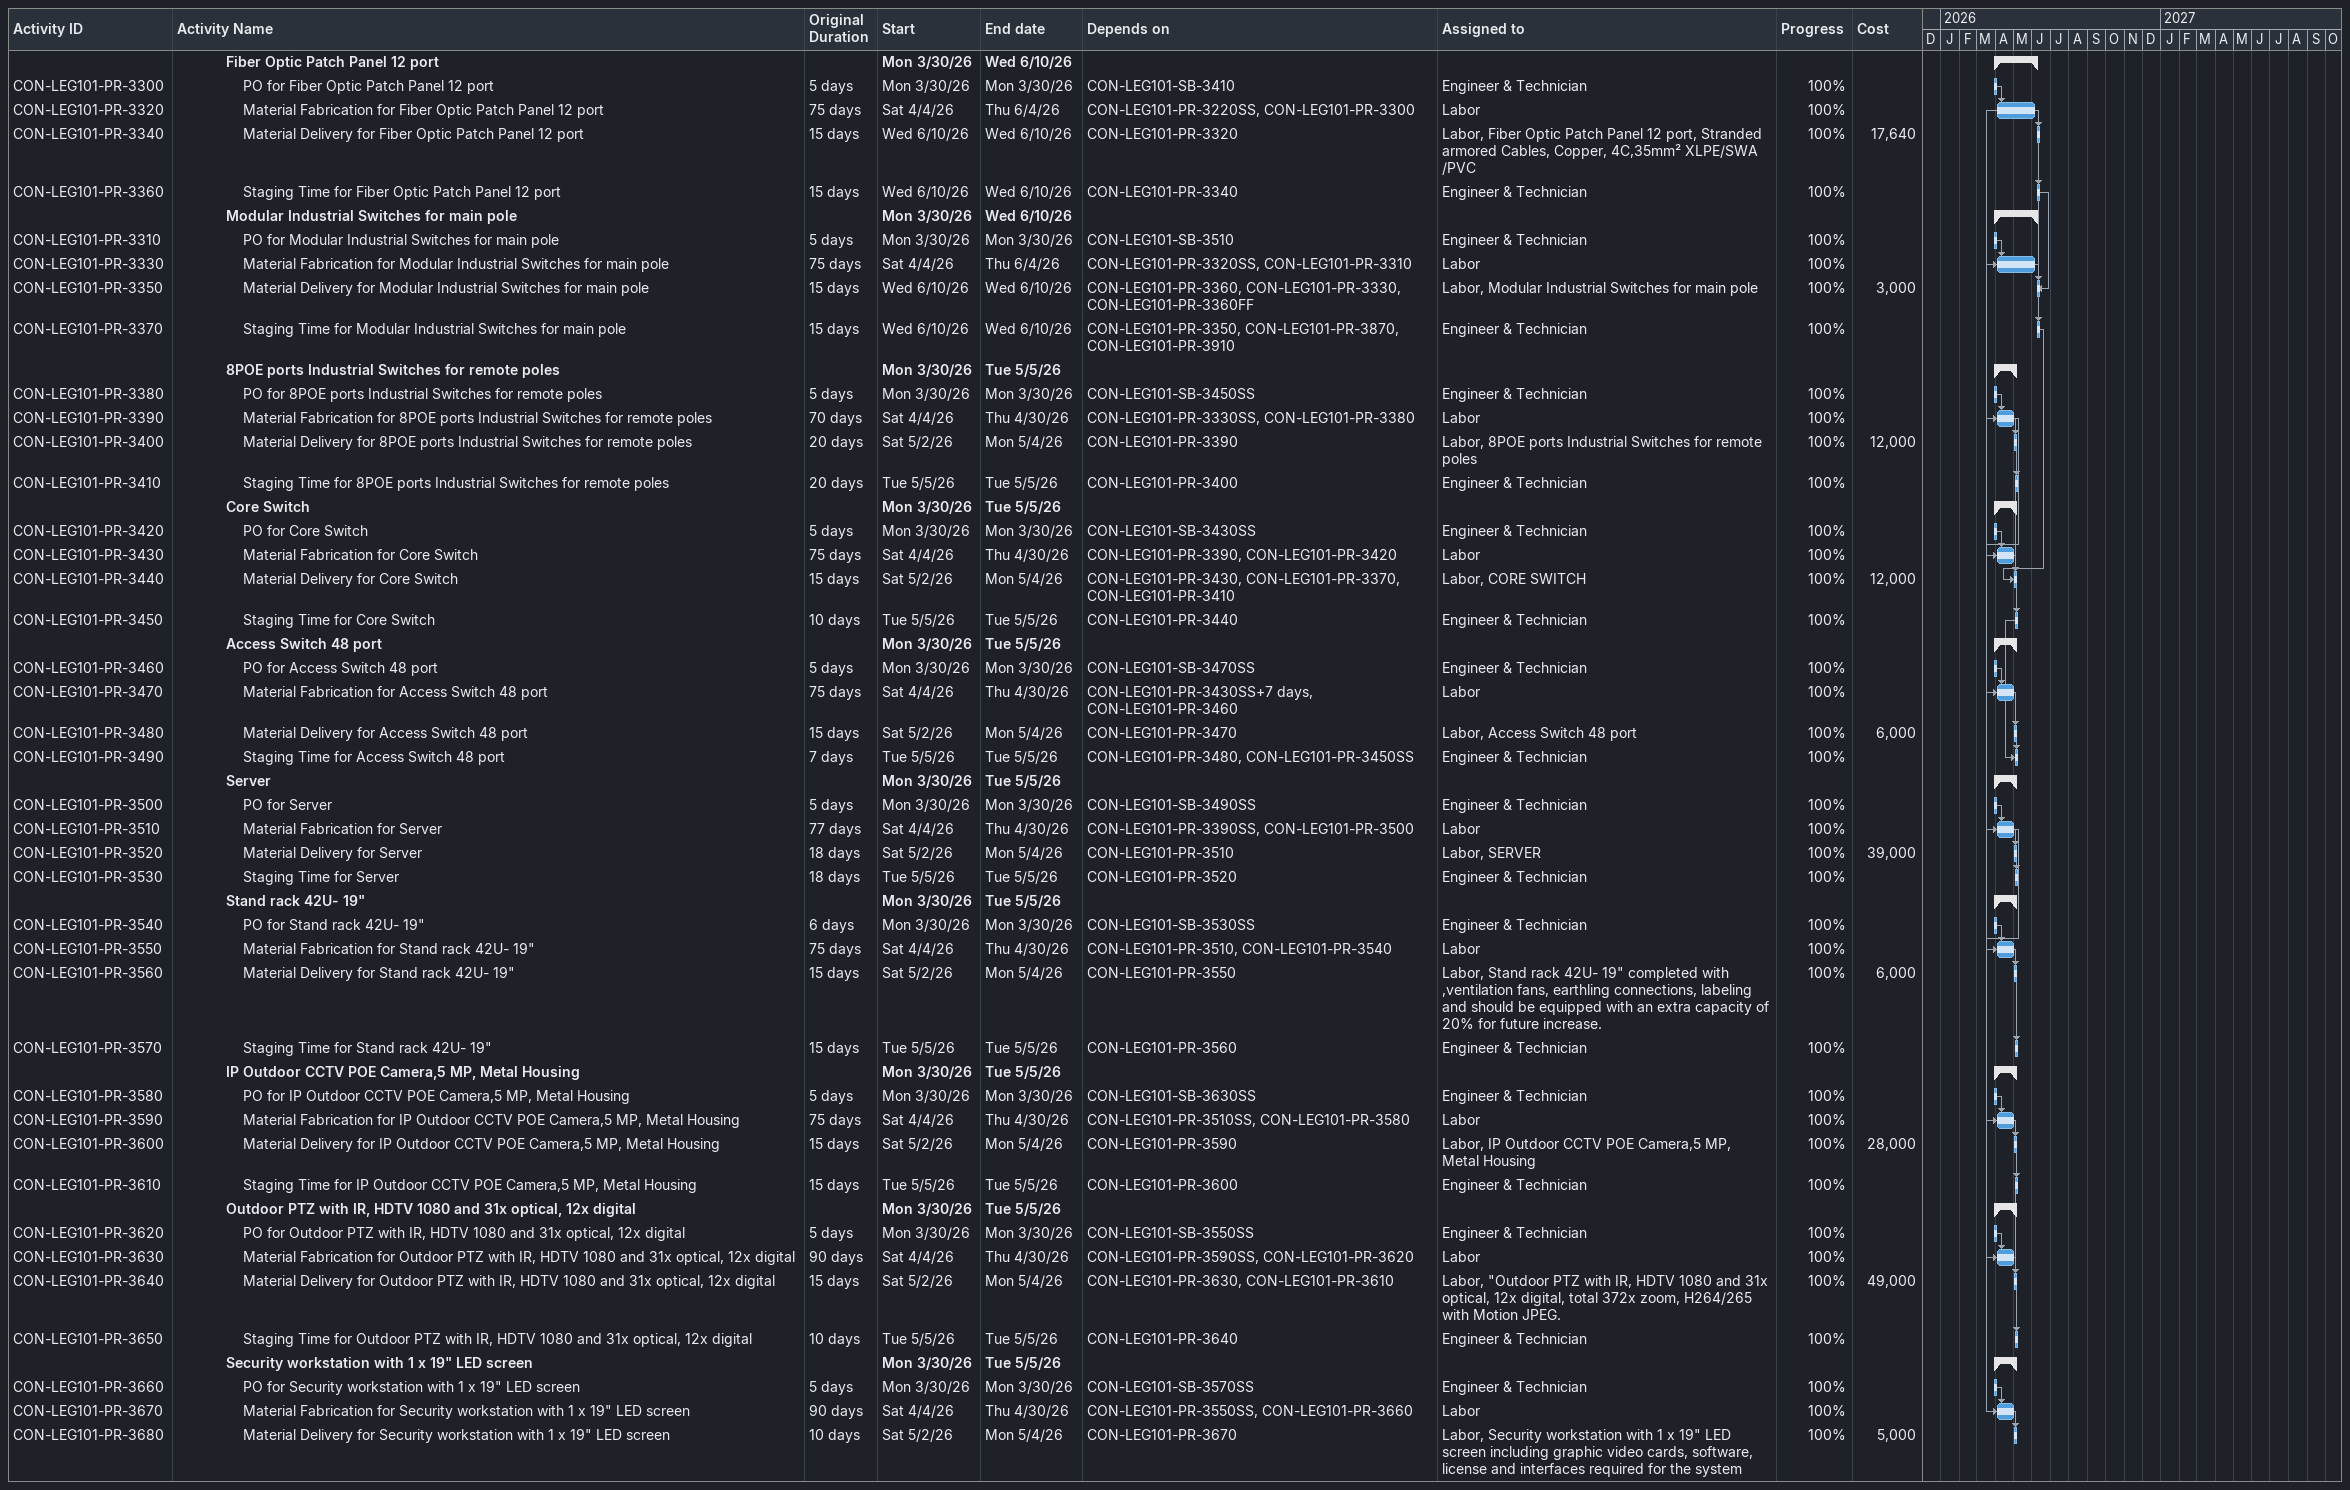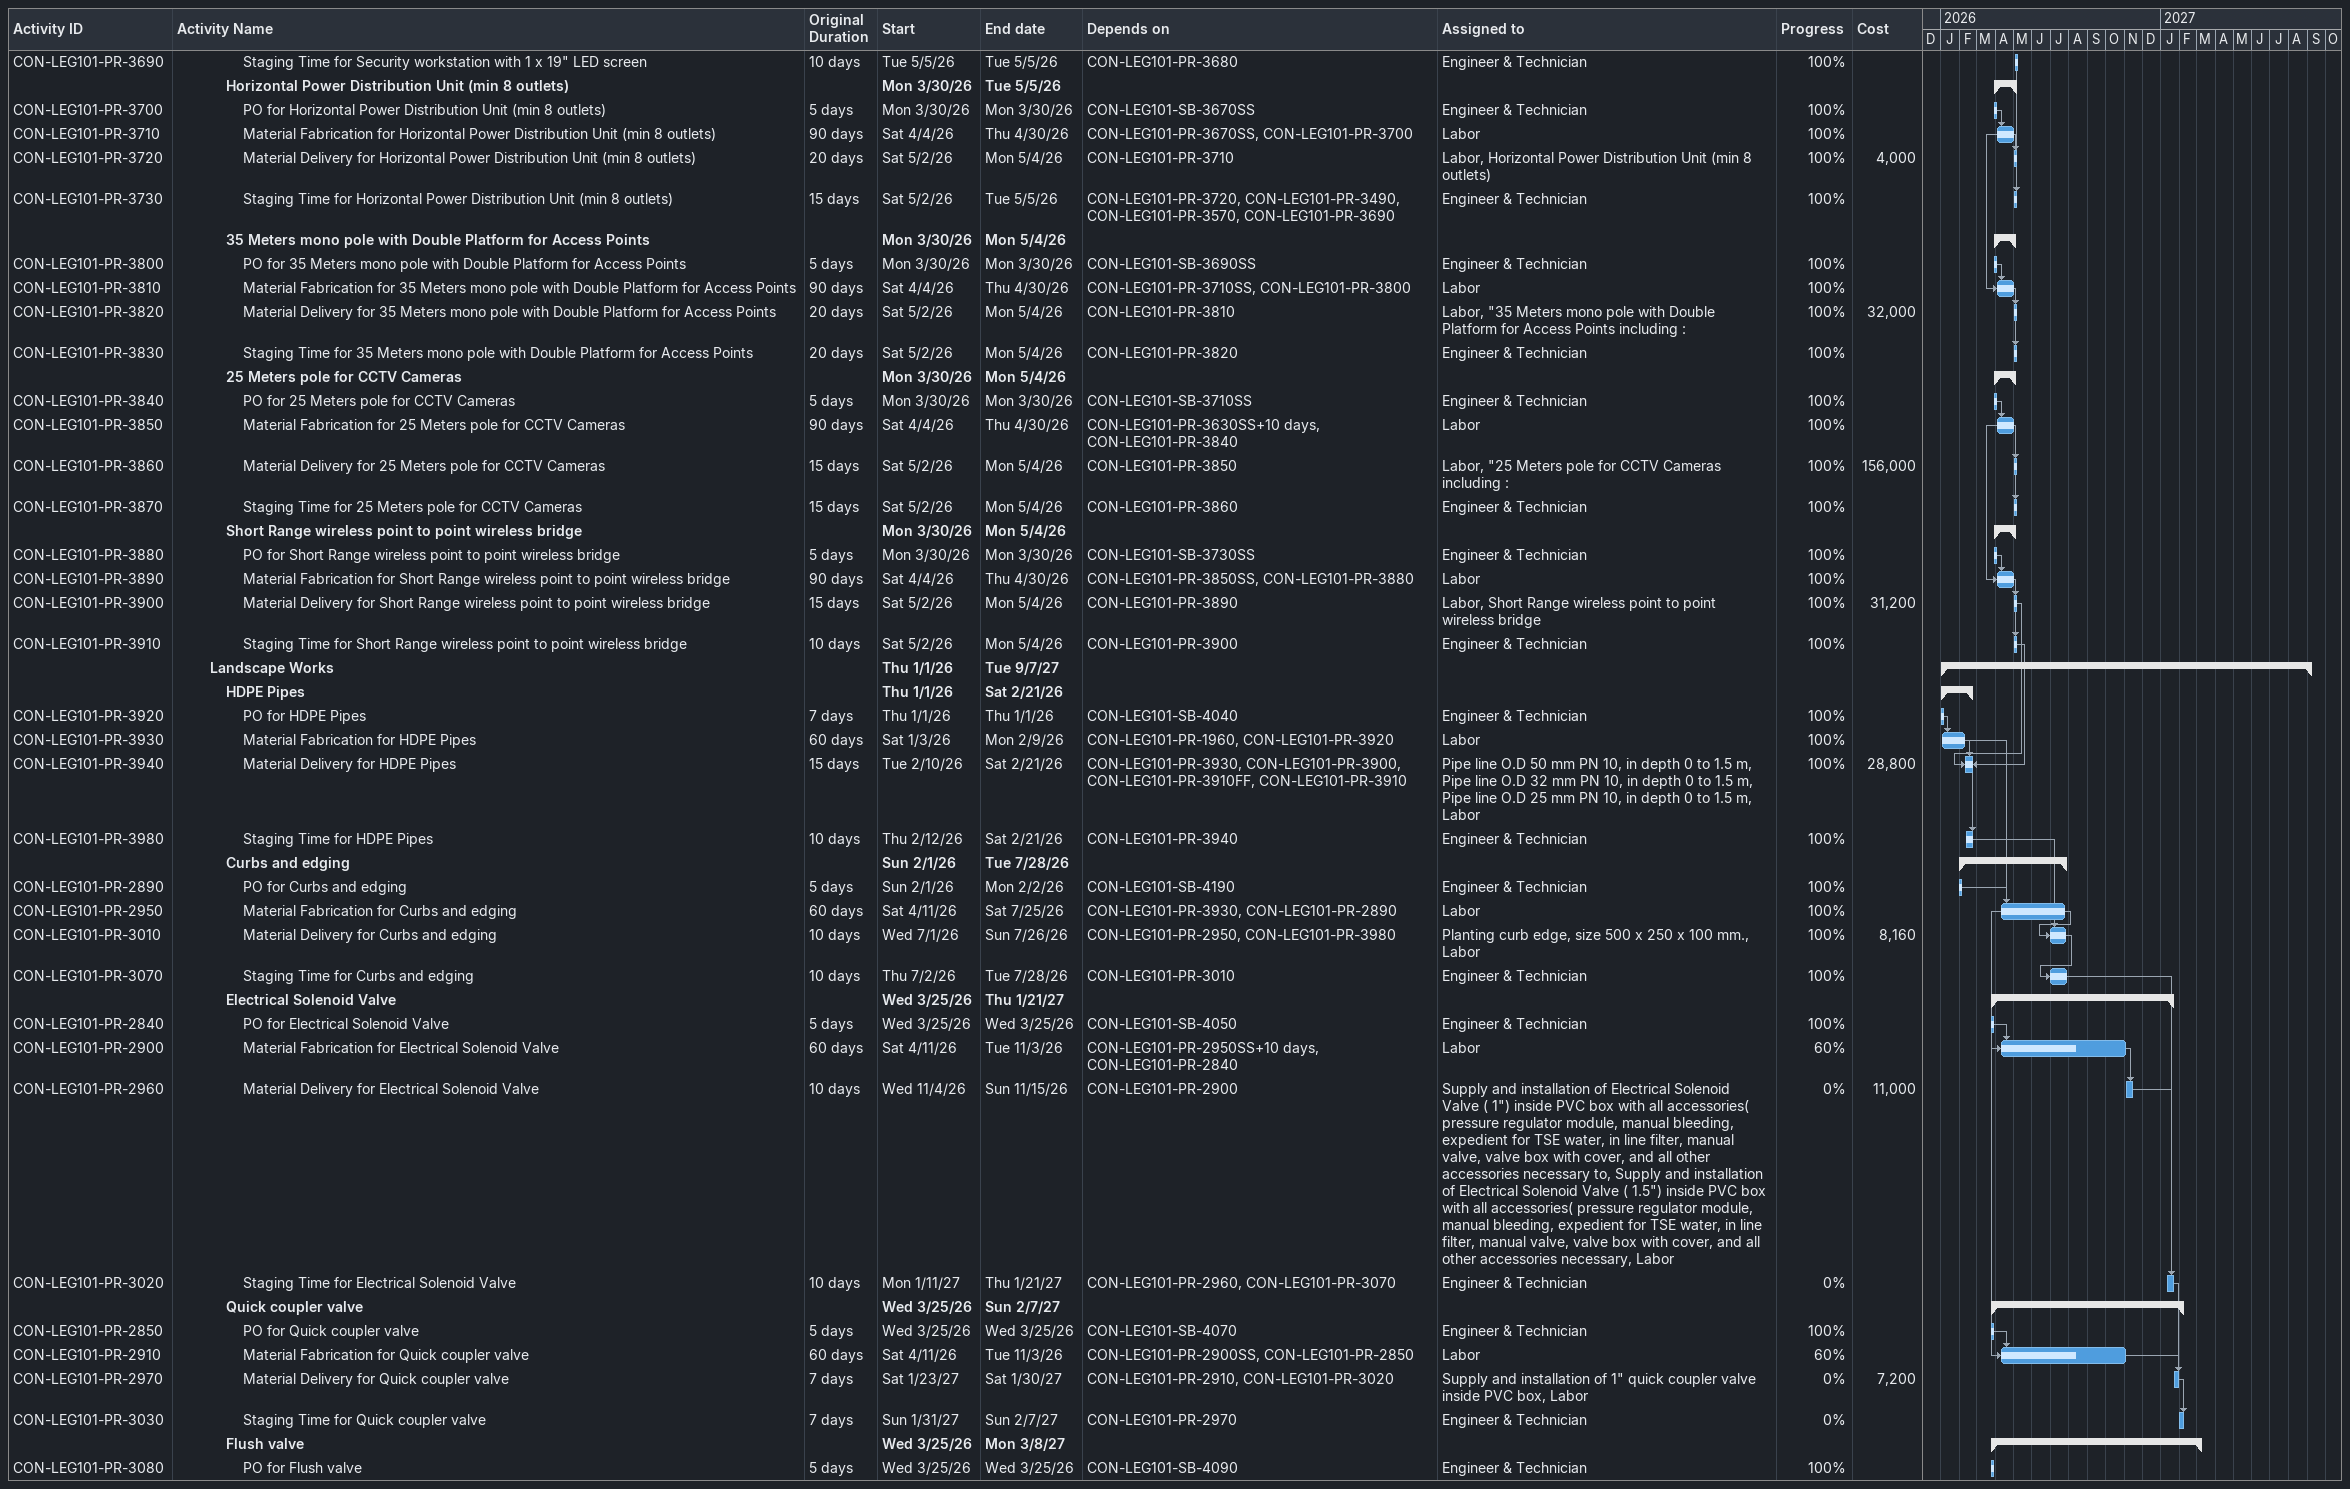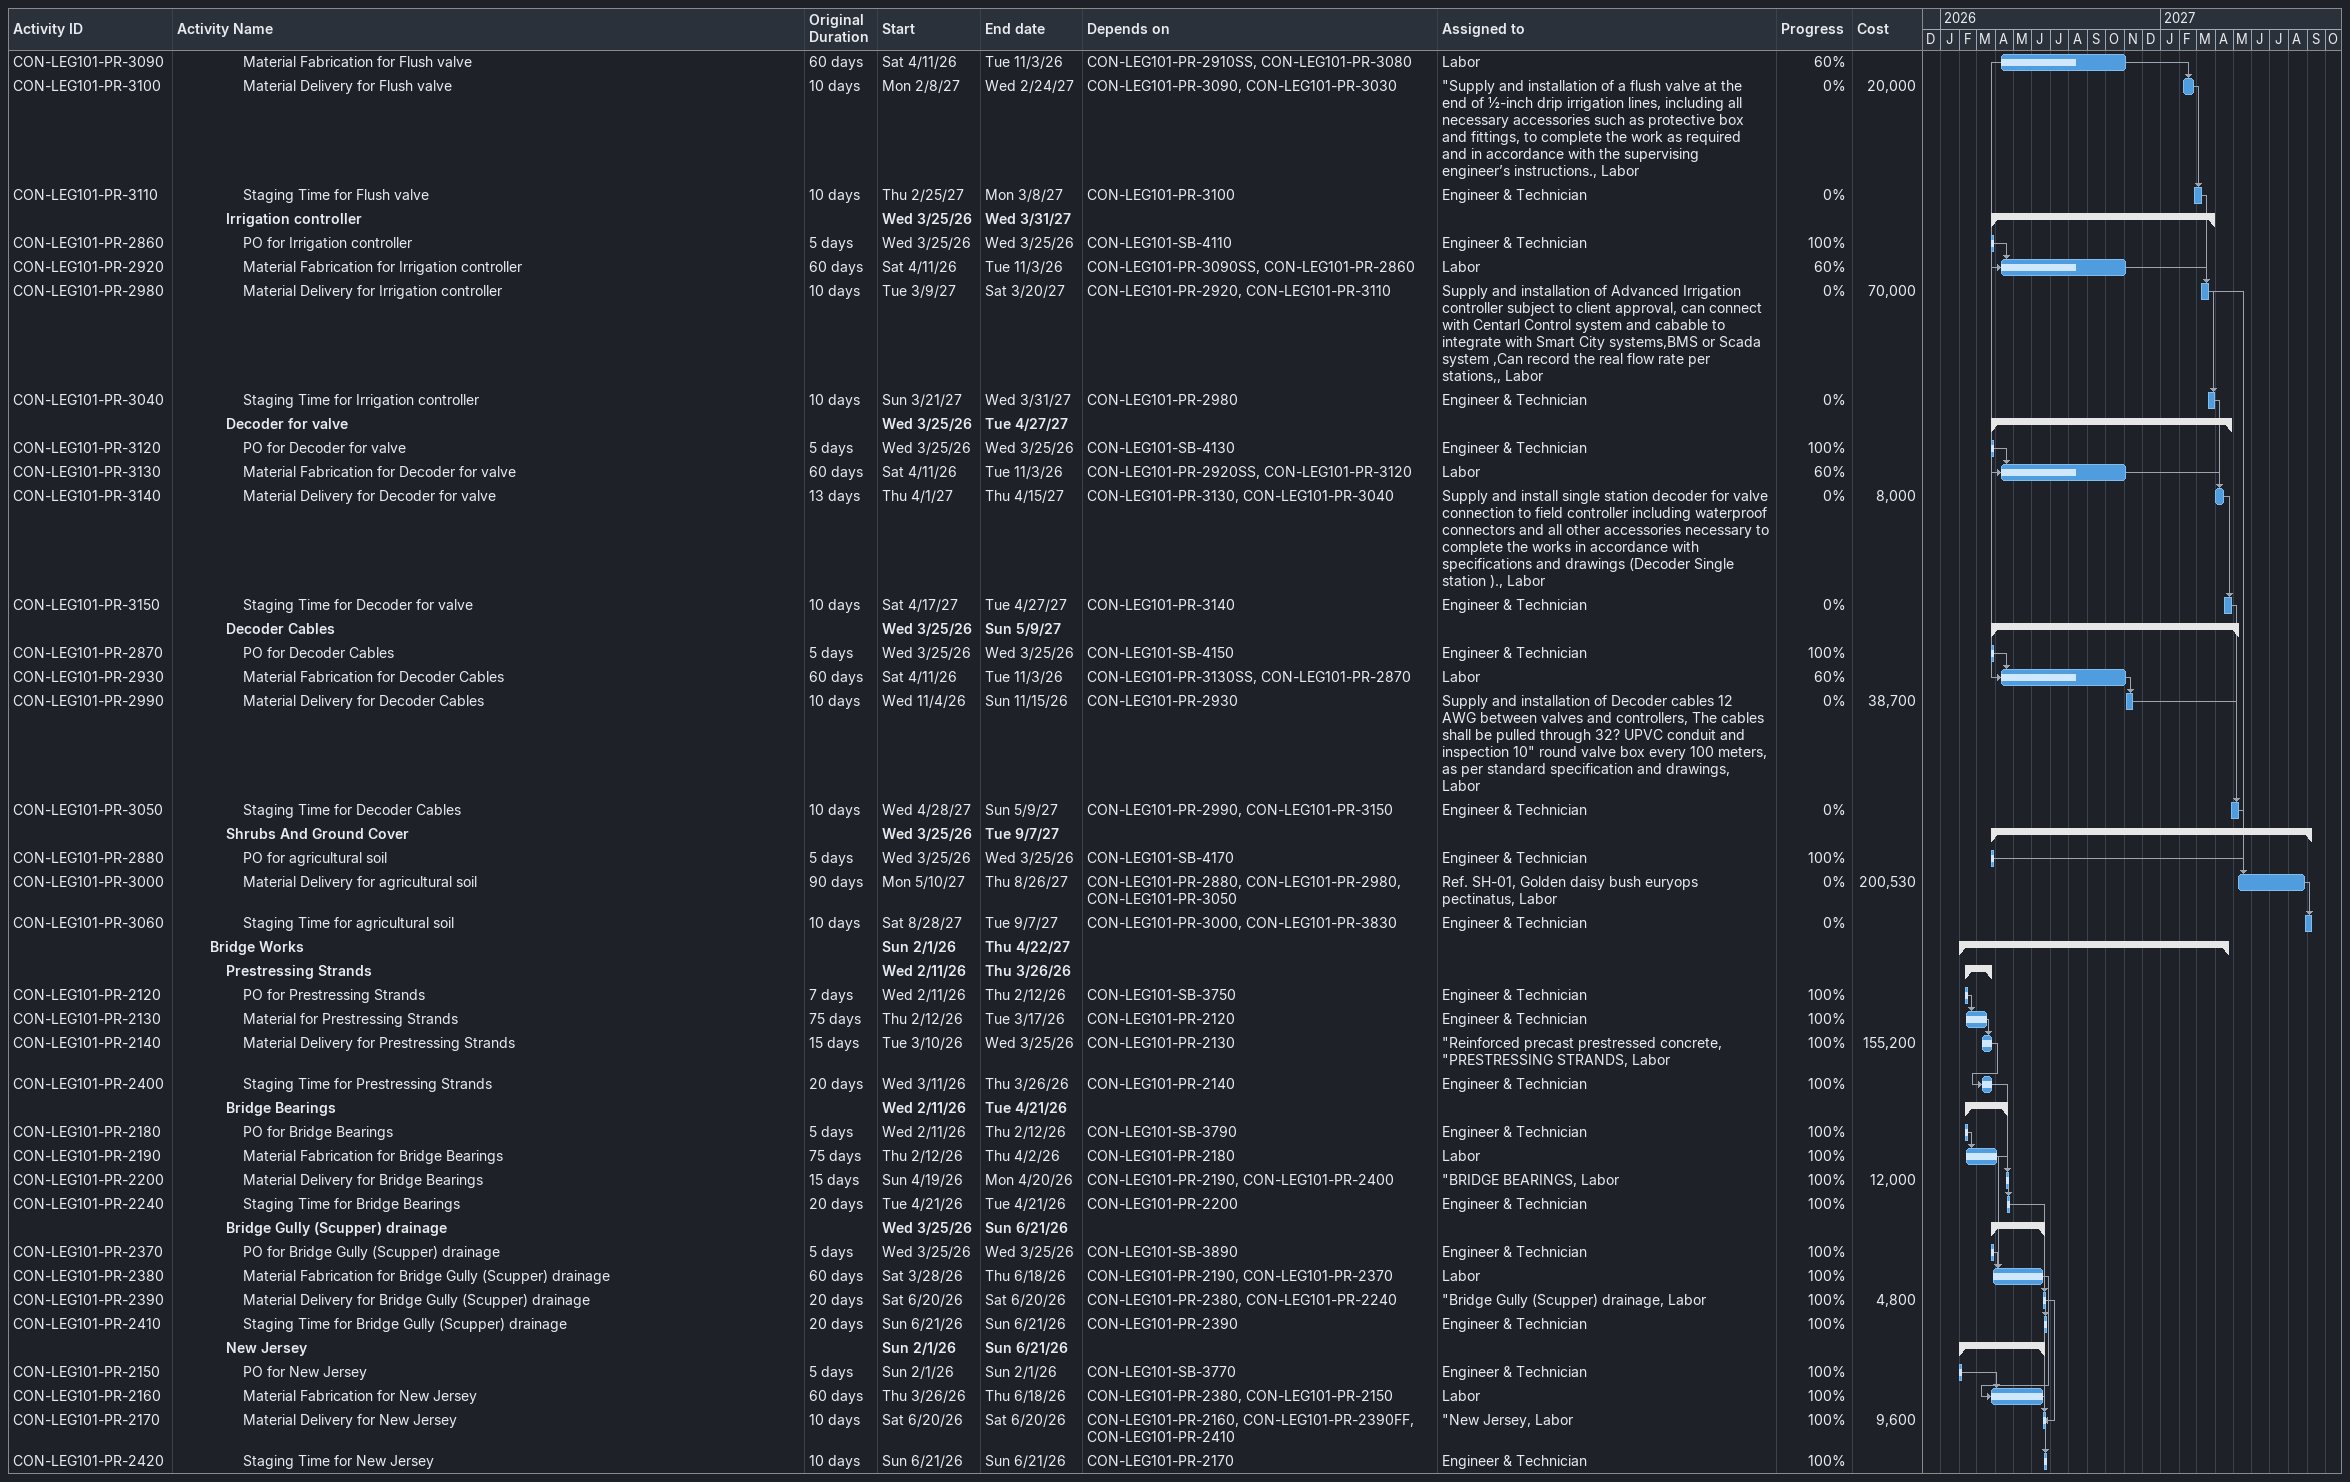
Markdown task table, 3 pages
| ID | Level | Task | Original duration | Start | Finish | Predecessors | Resources | % complete | Cost |
|---|---|---|---|---|---|---|---|---|---|
|  | 4 | **Fiber Optic Patch Panel 12 port** |  | 2026-03-30 | 2026-06-10 |  |  |  |  |
| CON-LEG101-PR-3300 | 5 | PO for Fiber Optic Patch Panel 12 port | 5d | 2026-03-30 | 2026-03-30 | CON-LEG101-SB-3410 | Engineer & Technician | 100 |  |
| CON-LEG101-PR-3320 | 5 | Material Fabrication for Fiber Optic Patch Panel 12 port | 75d | 2026-04-04 | 2026-06-04 | CON-LEG101-PR-3220SS, CON-LEG101-PR-3300 | Labor | 100 |  |
| CON-LEG101-PR-3340 | 5 | Material Delivery for Fiber Optic Patch Panel 12 port | 15d | 2026-06-10 | 2026-06-10 | CON-LEG101-PR-3320 | Labor, Fiber Optic Patch Panel 12 port, Stranded armored Cables, Copper, 4C,35mm² XLPE/SWA /PVC | 100 | 17640 |
| CON-LEG101-PR-3360 | 5 | Staging Time for Fiber Optic Patch Panel 12 port | 15d | 2026-06-10 | 2026-06-10 | CON-LEG101-PR-3340 | Engineer & Technician | 100 |  |
|  | 4 | **Modular Industrial Switches for main pole** |  | 2026-03-30 | 2026-06-10 |  |  |  |  |
| CON-LEG101-PR-3310 | 5 | PO for Modular Industrial Switches for main pole | 5d | 2026-03-30 | 2026-03-30 | CON-LEG101-SB-3510 | Engineer & Technician | 100 |  |
| CON-LEG101-PR-3330 | 5 | Material Fabrication for Modular Industrial Switches for main pole | 75d | 2026-04-04 | 2026-06-04 | CON-LEG101-PR-3320SS, CON-LEG101-PR-3310 | Labor | 100 |  |
| CON-LEG101-PR-3350 | 5 | Material Delivery for Modular Industrial Switches for main pole | 15d | 2026-06-10 | 2026-06-10 | CON-LEG101-PR-3360, CON-LEG101-PR-3330, CON-LEG101-PR-3360FF | Labor, Modular Industrial Switches for main pole | 100 | 3000 |
| CON-LEG101-PR-3370 | 5 | Staging Time for Modular Industrial Switches for main pole | 15d | 2026-06-10 | 2026-06-10 | CON-LEG101-PR-3350, CON-LEG101-PR-3870, CON-LEG101-PR-3910 | Engineer & Technician | 100 |  |
|  | 4 | **8POE ports Industrial Switches for remote poles** |  | 2026-03-30 | 2026-05-05 |  |  |  |  |
| CON-LEG101-PR-3380 | 5 | PO for 8POE ports Industrial Switches for remote poles | 5d | 2026-03-30 | 2026-03-30 | CON-LEG101-SB-3450SS | Engineer & Technician | 100 |  |
| CON-LEG101-PR-3390 | 5 | Material Fabrication for 8POE ports Industrial Switches for remote poles | 70d | 2026-04-04 | 2026-04-30 | CON-LEG101-PR-3330SS, CON-LEG101-PR-3380 | Labor | 100 |  |
| CON-LEG101-PR-3400 | 5 | Material Delivery for 8POE ports Industrial Switches for remote poles | 20d | 2026-05-02 | 2026-05-04 | CON-LEG101-PR-3390 | Labor, 8POE ports Industrial Switches for remote poles | 100 | 12000 |
| CON-LEG101-PR-3410 | 5 | Staging Time for 8POE ports Industrial Switches for remote poles | 20d | 2026-05-05 | 2026-05-05 | CON-LEG101-PR-3400 | Engineer & Technician | 100 |  |
|  | 4 | **Core Switch** |  | 2026-03-30 | 2026-05-05 |  |  |  |  |
| CON-LEG101-PR-3420 | 5 | PO for Core Switch | 5d | 2026-03-30 | 2026-03-30 | CON-LEG101-SB-3430SS | Engineer & Technician | 100 |  |
| CON-LEG101-PR-3430 | 5 | Material Fabrication for Core Switch | 75d | 2026-04-04 | 2026-04-30 | CON-LEG101-PR-3390, CON-LEG101-PR-3420 | Labor | 100 |  |
| CON-LEG101-PR-3440 | 5 | Material Delivery for Core Switch | 15d | 2026-05-02 | 2026-05-04 | CON-LEG101-PR-3430, CON-LEG101-PR-3370, CON-LEG101-PR-3410 | Labor, CORE SWITCH | 100 | 12000 |
| CON-LEG101-PR-3450 | 5 | Staging Time for Core Switch | 10d | 2026-05-05 | 2026-05-05 | CON-LEG101-PR-3440 | Engineer & Technician | 100 |  |
|  | 4 | **Access Switch 48 port** |  | 2026-03-30 | 2026-05-05 |  |  |  |  |
| CON-LEG101-PR-3460 | 5 | PO for Access Switch 48 port | 5d | 2026-03-30 | 2026-03-30 | CON-LEG101-SB-3470SS | Engineer & Technician | 100 |  |
| CON-LEG101-PR-3470 | 5 | Material Fabrication for Access Switch 48 port | 75d | 2026-04-04 | 2026-04-30 | CON-LEG101-PR-3430SS+7d, CON-LEG101-PR-3460 | Labor | 100 |  |
| CON-LEG101-PR-3480 | 5 | Material Delivery for Access Switch 48 port | 15d | 2026-05-02 | 2026-05-04 | CON-LEG101-PR-3470 | Labor, Access Switch 48 port | 100 | 6000 |
| CON-LEG101-PR-3490 | 5 | Staging Time for Access Switch 48 port | 7d | 2026-05-05 | 2026-05-05 | CON-LEG101-PR-3480, CON-LEG101-PR-3450SS | Engineer & Technician | 100 |  |
|  | 4 | **Server** |  | 2026-03-30 | 2026-05-05 |  |  |  |  |
| CON-LEG101-PR-3500 | 5 | PO for Server | 5d | 2026-03-30 | 2026-03-30 | CON-LEG101-SB-3490SS | Engineer & Technician | 100 |  |
| CON-LEG101-PR-3510 | 5 | Material Fabrication for Server | 77d | 2026-04-04 | 2026-04-30 | CON-LEG101-PR-3390SS, CON-LEG101-PR-3500 | Labor | 100 |  |
| CON-LEG101-PR-3520 | 5 | Material Delivery for Server | 18d | 2026-05-02 | 2026-05-04 | CON-LEG101-PR-3510 | Labor, SERVER | 100 | 39000 |
| CON-LEG101-PR-3530 | 5 | Staging Time for Server | 18d | 2026-05-05 | 2026-05-05 | CON-LEG101-PR-3520 | Engineer & Technician | 100 |  |
|  | 4 | **Stand rack 42U- 19"** |  | 2026-03-30 | 2026-05-05 |  |  |  |  |
| CON-LEG101-PR-3540 | 5 | PO for Stand rack 42U- 19" | 6d | 2026-03-30 | 2026-03-30 | CON-LEG101-SB-3530SS | Engineer & Technician | 100 |  |
| CON-LEG101-PR-3550 | 5 | Material Fabrication for Stand rack 42U- 19" | 75d | 2026-04-04 | 2026-04-30 | CON-LEG101-PR-3510, CON-LEG101-PR-3540 | Labor | 100 |  |
| CON-LEG101-PR-3560 | 5 | Material Delivery for Stand rack 42U- 19" | 15d | 2026-05-02 | 2026-05-04 | CON-LEG101-PR-3550 | Labor, Stand rack 42U- 19" completed with ,ventilation fans, earthling connections, labeling and should be equipped with an extra capacity of 20% for future increase. | 100 | 6000 |
| CON-LEG101-PR-3570 | 5 | Staging Time for Stand rack 42U- 19" | 15d | 2026-05-05 | 2026-05-05 | CON-LEG101-PR-3560 | Engineer & Technician | 100 |  |
|  | 4 | **IP Outdoor CCTV POE Camera,5 MP, Metal Housing** |  | 2026-03-30 | 2026-05-05 |  |  |  |  |
| CON-LEG101-PR-3580 | 5 | PO for IP Outdoor CCTV POE Camera,5 MP, Metal Housing | 5d | 2026-03-30 | 2026-03-30 | CON-LEG101-SB-3630SS | Engineer & Technician | 100 |  |
| CON-LEG101-PR-3590 | 5 | Material Fabrication for IP Outdoor CCTV POE Camera,5 MP, Metal Housing | 75d | 2026-04-04 | 2026-04-30 | CON-LEG101-PR-3510SS, CON-LEG101-PR-3580 | Labor | 100 |  |
| CON-LEG101-PR-3600 | 5 | Material Delivery for IP Outdoor CCTV POE Camera,5 MP, Metal Housing | 15d | 2026-05-02 | 2026-05-04 | CON-LEG101-PR-3590 | Labor, IP Outdoor CCTV POE Camera,5 MP, Metal Housing | 100 | 28000 |
| CON-LEG101-PR-3610 | 5 | Staging Time for IP Outdoor CCTV POE Camera,5 MP, Metal Housing | 15d | 2026-05-05 | 2026-05-05 | CON-LEG101-PR-3600 | Engineer & Technician | 100 |  |
|  | 4 | **Outdoor PTZ with IR, HDTV 1080 and 31x optical, 12x digital** |  | 2026-03-30 | 2026-05-05 |  |  |  |  |
| CON-LEG101-PR-3620 | 5 | PO for Outdoor PTZ with IR, HDTV 1080 and 31x optical, 12x digital | 5d | 2026-03-30 | 2026-03-30 | CON-LEG101-SB-3550SS | Engineer & Technician | 100 |  |
| CON-LEG101-PR-3630 | 5 | Material Fabrication for Outdoor PTZ with IR, HDTV 1080 and 31x optical, 12x digital | 90d | 2026-04-04 | 2026-04-30 | CON-LEG101-PR-3590SS, CON-LEG101-PR-3620 | Labor | 100 |  |
| CON-LEG101-PR-3640 | 5 | Material Delivery for Outdoor PTZ with IR, HDTV 1080 and 31x optical, 12x digital | 15d | 2026-05-02 | 2026-05-04 | CON-LEG101-PR-3630, CON-LEG101-PR-3610 | Labor, "Outdoor PTZ with IR, HDTV 1080 and 31x optical, 12x digital, total 372x zoom, H264/265 with Motion JPEG. | 100 | 49000 |
| CON-LEG101-PR-3650 | 5 | Staging Time for Outdoor PTZ with IR, HDTV 1080 and 31x optical, 12x digital | 10d | 2026-05-05 | 2026-05-05 | CON-LEG101-PR-3640 | Engineer & Technician | 100 |  |
|  | 4 | **Security workstation with 1 x 19" LED screen** |  | 2026-03-30 | 2026-05-05 |  |  |  |  |
| CON-LEG101-PR-3660 | 5 | PO for Security workstation with 1 x 19" LED screen | 5d | 2026-03-30 | 2026-03-30 | CON-LEG101-SB-3570SS | Engineer & Technician | 100 |  |
| CON-LEG101-PR-3670 | 5 | Material Fabrication for Security workstation with 1 x 19" LED screen | 90d | 2026-04-04 | 2026-04-30 | CON-LEG101-PR-3550SS, CON-LEG101-PR-3660 | Labor | 100 |  |
| CON-LEG101-PR-3680 | 5 | Material Delivery for Security workstation with 1 x 19" LED screen | 10d | 2026-05-02 | 2026-05-04 | CON-LEG101-PR-3670 | Labor, Security workstation with 1 x 19" LED screen including graphic video cards, software, license and interfaces required for the system | 100 | 5000 |
| CON-LEG101-PR-3690 | 5 | Staging Time for Security workstation with 1 x 19" LED screen | 10d | 2026-05-05 | 2026-05-05 | CON-LEG101-PR-3680 | Engineer & Technician | 100 |  |
|  | 4 | **Horizontal Power Distribution Unit (min 8 outlets)** |  | 2026-03-30 | 2026-05-05 |  |  |  |  |
| CON-LEG101-PR-3700 | 5 | PO for Horizontal Power Distribution Unit (min 8 outlets) | 5d | 2026-03-30 | 2026-03-30 | CON-LEG101-SB-3670SS | Engineer & Technician | 100 |  |
| CON-LEG101-PR-3710 | 5 | Material Fabrication for Horizontal Power Distribution Unit (min 8 outlets) | 90d | 2026-04-04 | 2026-04-30 | CON-LEG101-PR-3670SS, CON-LEG101-PR-3700 | Labor | 100 |  |
| CON-LEG101-PR-3720 | 5 | Material Delivery for Horizontal Power Distribution Unit (min 8 outlets) | 20d | 2026-05-02 | 2026-05-04 | CON-LEG101-PR-3710 | Labor, Horizontal Power Distribution Unit (min 8 outlets) | 100 | 4000 |
| CON-LEG101-PR-3730 | 5 | Staging Time for Horizontal Power Distribution Unit (min 8 outlets) | 15d | 2026-05-02 | 2026-05-05 | CON-LEG101-PR-3720, CON-LEG101-PR-3490, CON-LEG101-PR-3570, CON-LEG101-PR-3690 | Engineer & Technician | 100 |  |
|  | 4 | **35 Meters mono pole with Double Platform for Access Points** |  | 2026-03-30 | 2026-05-04 |  |  |  |  |
| CON-LEG101-PR-3800 | 5 | PO for 35 Meters mono pole with Double Platform for Access Points | 5d | 2026-03-30 | 2026-03-30 | CON-LEG101-SB-3690SS | Engineer & Technician | 100 |  |
| CON-LEG101-PR-3810 | 5 | Material Fabrication for 35 Meters mono pole with Double Platform for Access Points | 90d | 2026-04-04 | 2026-04-30 | CON-LEG101-PR-3710SS, CON-LEG101-PR-3800 | Labor | 100 |  |
| CON-LEG101-PR-3820 | 5 | Material Delivery for 35 Meters mono pole with Double Platform for Access Points | 20d | 2026-05-02 | 2026-05-04 | CON-LEG101-PR-3810 | Labor, "35 Meters mono pole with Double Platform for Access Points including : | 100 | 32000 |
| CON-LEG101-PR-3830 | 5 | Staging Time for 35 Meters mono pole with Double Platform for Access Points | 20d | 2026-05-02 | 2026-05-04 | CON-LEG101-PR-3820 | Engineer & Technician | 100 |  |
|  | 4 | **25 Meters pole for CCTV Cameras** |  | 2026-03-30 | 2026-05-04 |  |  |  |  |
| CON-LEG101-PR-3840 | 5 | PO for 25 Meters pole for CCTV Cameras | 5d | 2026-03-30 | 2026-03-30 | CON-LEG101-SB-3710SS | Engineer & Technician | 100 |  |
| CON-LEG101-PR-3850 | 5 | Material Fabrication for 25 Meters pole for CCTV Cameras | 90d | 2026-04-04 | 2026-04-30 | CON-LEG101-PR-3630SS+10d, CON-LEG101-PR-3840 | Labor | 100 |  |
| CON-LEG101-PR-3860 | 5 | Material Delivery for 25 Meters pole for CCTV Cameras | 15d | 2026-05-02 | 2026-05-04 | CON-LEG101-PR-3850 | Labor, "25 Meters pole for CCTV Cameras including : | 100 | 156000 |
| CON-LEG101-PR-3870 | 5 | Staging Time for 25 Meters pole for CCTV Cameras | 15d | 2026-05-02 | 2026-05-04 | CON-LEG101-PR-3860 | Engineer & Technician | 100 |  |
|  | 4 | **Short Range wireless point to point wireless bridge** |  | 2026-03-30 | 2026-05-04 |  |  |  |  |
| CON-LEG101-PR-3880 | 5 | PO for Short Range wireless point to point wireless bridge | 5d | 2026-03-30 | 2026-03-30 | CON-LEG101-SB-3730SS | Engineer & Technician | 100 |  |
| CON-LEG101-PR-3890 | 5 | Material Fabrication for Short Range wireless point to point wireless bridge | 90d | 2026-04-04 | 2026-04-30 | CON-LEG101-PR-3850SS, CON-LEG101-PR-3880 | Labor | 100 |  |
| CON-LEG101-PR-3900 | 5 | Material Delivery for Short Range wireless point to point wireless bridge | 15d | 2026-05-02 | 2026-05-04 | CON-LEG101-PR-3890 | Labor, Short Range wireless point to point wireless bridge | 100 | 31200 |
| CON-LEG101-PR-3910 | 5 | Staging Time for Short Range wireless point to point wireless bridge | 10d | 2026-05-02 | 2026-05-04 | CON-LEG101-PR-3900 | Engineer & Technician | 100 |  |
|  | 3 | **Landscape Works** |  | 2026-01-01 | 2027-09-07 |  |  |  |  |
|  | 4 | **HDPE Pipes** |  | 2026-01-01 | 2026-02-21 |  |  |  |  |
| CON-LEG101-PR-3920 | 5 | PO for HDPE Pipes | 7d | 2026-01-01 | 2026-01-01 | CON-LEG101-SB-4040 | Engineer & Technician | 100 |  |
| CON-LEG101-PR-3930 | 5 | Material Fabrication for HDPE Pipes | 60d | 2026-01-03 | 2026-02-09 | CON-LEG101-PR-1960, CON-LEG101-PR-3920 | Labor | 100 |  |
| CON-LEG101-PR-3940 | 5 | Material Delivery for HDPE Pipes | 15d | 2026-02-10 | 2026-02-21 | CON-LEG101-PR-3930, CON-LEG101-PR-3900, CON-LEG101-PR-3910FF, CON-LEG101-PR-3910 | Pipe line O.D 50 mm PN 10, in depth 0 to 1.5 m, Pipe line O.D 32 mm PN 10, in depth 0 to 1.5 m, Pipe line O.D 25 mm PN 10, in depth 0 to 1.5 m, Labor | 100 | 28800 |
| CON-LEG101-PR-3980 | 5 | Staging Time for HDPE Pipes | 10d | 2026-02-12 | 2026-02-21 | CON-LEG101-PR-3940 | Engineer & Technician | 100 |  |
|  | 4 | **Curbs and edging** |  | 2026-02-01 | 2026-07-28 |  |  |  |  |
| CON-LEG101-PR-2890 | 5 | PO for Curbs and edging | 5d | 2026-02-01 | 2026-02-02 | CON-LEG101-SB-4190 | Engineer & Technician | 100 |  |
| CON-LEG101-PR-2950 | 5 | Material Fabrication for Curbs and edging | 60d | 2026-04-11 | 2026-07-25 | CON-LEG101-PR-3930, CON-LEG101-PR-2890 | Labor | 100 |  |
| CON-LEG101-PR-3010 | 5 | Material Delivery for Curbs and edging | 10d | 2026-07-01 | 2026-07-26 | CON-LEG101-PR-2950, CON-LEG101-PR-3980 | Planting curb edge, size 500 x 250 x 100 mm., Labor | 100 | 8160 |
| CON-LEG101-PR-3070 | 5 | Staging Time for Curbs and edging | 10d | 2026-07-02 | 2026-07-28 | CON-LEG101-PR-3010 | Engineer & Technician | 100 |  |
|  | 4 | **Electrical Solenoid Valve** |  | 2026-03-25 | 2027-01-21 |  |  |  |  |
| CON-LEG101-PR-2840 | 5 | PO for Electrical Solenoid Valve | 5d | 2026-03-25 | 2026-03-25 | CON-LEG101-SB-4050 | Engineer & Technician | 100 |  |
| CON-LEG101-PR-2900 | 5 | Material Fabrication for Electrical Solenoid Valve | 60d | 2026-04-11 | 2026-11-03 | CON-LEG101-PR-2950SS+10d, CON-LEG101-PR-2840 | Labor | 60 |  |
| CON-LEG101-PR-2960 | 5 | Material Delivery for Electrical Solenoid Valve | 10d | 2026-11-04 | 2026-11-15 | CON-LEG101-PR-2900 | Supply and installation of Electrical Solenoid Valve ( 1") inside PVC box with all accessories( pressure regulator module, manual bleeding, expedient for TSE water, in line filter, manual valve, valve box with cover, and all other accessories necessary to, Supply and installation of Electrical Solenoid Valve ( 1.5") inside PVC box with all accessories( pressure regulator module, manual bleeding, expedient for TSE water, in line filter, manual valve, valve box with cover, and all other accessories necessary, Labor | 0 | 11000 |
| CON-LEG101-PR-3020 | 5 | Staging Time for Electrical Solenoid Valve | 10d | 2027-01-11 | 2027-01-21 | CON-LEG101-PR-2960, CON-LEG101-PR-3070 | Engineer & Technician | 0 |  |
|  | 4 | **Quick coupler valve** |  | 2026-03-25 | 2027-02-07 |  |  |  |  |
| CON-LEG101-PR-2850 | 5 | PO for Quick coupler valve | 5d | 2026-03-25 | 2026-03-25 | CON-LEG101-SB-4070 | Engineer & Technician | 100 |  |
| CON-LEG101-PR-2910 | 5 | Material Fabrication for Quick coupler valve | 60d | 2026-04-11 | 2026-11-03 | CON-LEG101-PR-2900SS, CON-LEG101-PR-2850 | Labor | 60 |  |
| CON-LEG101-PR-2970 | 5 | Material Delivery for Quick coupler valve | 7d | 2027-01-23 | 2027-01-30 | CON-LEG101-PR-2910, CON-LEG101-PR-3020 | Supply and installation of 1" quick coupler valve inside PVC box, Labor | 0 | 7200 |
| CON-LEG101-PR-3030 | 5 | Staging Time for Quick coupler valve | 7d | 2027-01-31 | 2027-02-07 | CON-LEG101-PR-2970 | Engineer & Technician | 0 |  |
|  | 4 | **Flush valve** |  | 2026-03-25 | 2027-03-08 |  |  |  |  |
| CON-LEG101-PR-3080 | 5 | PO for Flush valve | 5d | 2026-03-25 | 2026-03-25 | CON-LEG101-SB-4090 | Engineer & Technician | 100 |  |
| CON-LEG101-PR-3090 | 5 | Material Fabrication for Flush valve | 60d | 2026-04-11 | 2026-11-03 | CON-LEG101-PR-2910SS, CON-LEG101-PR-3080 | Labor | 60 |  |
| CON-LEG101-PR-3100 | 5 | Material Delivery for Flush valve | 10d | 2027-02-08 | 2027-02-24 | CON-LEG101-PR-3090, CON-LEG101-PR-3030 | "Supply and installation of a flush valve at the end of ½-inch drip irrigation lines, including all necessary accessories such as protective box and fittings, to complete the work as required and in accordance with the supervising engineer’s instructions., Labor | 0 | 20000 |
| CON-LEG101-PR-3110 | 5 | Staging Time for Flush valve | 10d | 2027-02-25 | 2027-03-08 | CON-LEG101-PR-3100 | Engineer & Technician | 0 |  |
|  | 4 | **Irrigation controller** |  | 2026-03-25 | 2027-03-31 |  |  |  |  |
| CON-LEG101-PR-2860 | 5 | PO for Irrigation controller | 5d | 2026-03-25 | 2026-03-25 | CON-LEG101-SB-4110 | Engineer & Technician | 100 |  |
| CON-LEG101-PR-2920 | 5 | Material Fabrication for Irrigation controller | 60d | 2026-04-11 | 2026-11-03 | CON-LEG101-PR-3090SS, CON-LEG101-PR-2860 | Labor | 60 |  |
| CON-LEG101-PR-2980 | 5 | Material Delivery for Irrigation controller | 10d | 2027-03-09 | 2027-03-20 | CON-LEG101-PR-2920, CON-LEG101-PR-3110 | Supply and installation of Advanced Irrigation controller subject to client approval, can connect with Centarl Control system and cabable to integrate with Smart City systems,BMS or Scada system ,Can record the real flow rate per stations,, Labor | 0 | 70000 |
| CON-LEG101-PR-3040 | 5 | Staging Time for Irrigation controller | 10d | 2027-03-21 | 2027-03-31 | CON-LEG101-PR-2980 | Engineer & Technician | 0 |  |
|  | 4 | **Decoder for valve** |  | 2026-03-25 | 2027-04-27 |  |  |  |  |
| CON-LEG101-PR-3120 | 5 | PO for Decoder for valve | 5d | 2026-03-25 | 2026-03-25 | CON-LEG101-SB-4130 | Engineer & Technician | 100 |  |
| CON-LEG101-PR-3130 | 5 | Material Fabrication for Decoder for valve | 60d | 2026-04-11 | 2026-11-03 | CON-LEG101-PR-2920SS, CON-LEG101-PR-3120 | Labor | 60 |  |
| CON-LEG101-PR-3140 | 5 | Material Delivery for Decoder for valve | 13d | 2027-04-01 | 2027-04-15 | CON-LEG101-PR-3130, CON-LEG101-PR-3040 | Supply and install single station decoder for valve connection to field controller including waterproof connectors and all other accessories necessary to complete the works in accordance with specifications and drawings (Decoder Single station )., Labor | 0 | 8000 |
| CON-LEG101-PR-3150 | 5 | Staging Time for Decoder for valve | 10d | 2027-04-17 | 2027-04-27 | CON-LEG101-PR-3140 | Engineer & Technician | 0 |  |
|  | 4 | **Decoder Cables** |  | 2026-03-25 | 2027-05-09 |  |  |  |  |
| CON-LEG101-PR-2870 | 5 | PO for Decoder Cables | 5d | 2026-03-25 | 2026-03-25 | CON-LEG101-SB-4150 | Engineer & Technician | 100 |  |
| CON-LEG101-PR-2930 | 5 | Material Fabrication for Decoder Cables | 60d | 2026-04-11 | 2026-11-03 | CON-LEG101-PR-3130SS, CON-LEG101-PR-2870 | Labor | 60 |  |
| CON-LEG101-PR-2990 | 5 | Material Delivery for Decoder Cables | 10d | 2026-11-04 | 2026-11-15 | CON-LEG101-PR-2930 | Supply and installation of Decoder cables 12 AWG between valves and controllers, The cables shall be pulled through 32? UPVC conduit and inspection 10" round valve box every 100 meters, as per standard specification and drawings, Labor | 0 | 38700 |
| CON-LEG101-PR-3050 | 5 | Staging Time for Decoder Cables | 10d | 2027-04-28 | 2027-05-09 | CON-LEG101-PR-2990, CON-LEG101-PR-3150 | Engineer & Technician | 0 |  |
|  | 4 | **Shrubs And Ground Cover** |  | 2026-03-25 | 2027-09-07 |  |  |  |  |
| CON-LEG101-PR-2880 | 5 | PO for agricultural soil | 5d | 2026-03-25 | 2026-03-25 | CON-LEG101-SB-4170 | Engineer & Technician | 100 |  |
| CON-LEG101-PR-3000 | 5 | Material Delivery for agricultural soil | 90d | 2027-05-10 | 2027-08-26 | CON-LEG101-PR-2880, CON-LEG101-PR-2980, CON-LEG101-PR-3050 | Ref. SH-01, Golden daisy bush euryops pectinatus, Labor | 0 | 200530 |
| CON-LEG101-PR-3060 | 5 | Staging Time for agricultural soil | 10d | 2027-08-28 | 2027-09-07 | CON-LEG101-PR-3000, CON-LEG101-PR-3830 | Engineer & Technician | 0 |  |
|  | 3 | **Bridge Works** |  | 2026-02-01 | 2027-04-22 |  |  |  |  |
|  | 4 | **Prestressing Strands** |  | 2026-02-11 | 2026-03-26 |  |  |  |  |
| CON-LEG101-PR-2120 | 5 | PO for Prestressing Strands | 7d | 2026-02-11 | 2026-02-12 | CON-LEG101-SB-3750 | Engineer & Technician | 100 |  |
| CON-LEG101-PR-2130 | 5 | Material for Prestressing Strands | 75d | 2026-02-12 | 2026-03-17 | CON-LEG101-PR-2120 | Engineer & Technician | 100 |  |
| CON-LEG101-PR-2140 | 5 | Material Delivery for Prestressing Strands | 15d | 2026-03-10 | 2026-03-25 | CON-LEG101-PR-2130 | "Reinforced precast prestressed concrete, "PRESTRESSING STRANDS, Labor | 100 | 155200 |
| CON-LEG101-PR-2400 | 5 | Staging Time for Prestressing Strands | 20d | 2026-03-11 | 2026-03-26 | CON-LEG101-PR-2140 | Engineer & Technician | 100 |  |
|  | 4 | **Bridge Bearings** |  | 2026-02-11 | 2026-04-21 |  |  |  |  |
| CON-LEG101-PR-2180 | 5 | PO for Bridge Bearings | 5d | 2026-02-11 | 2026-02-12 | CON-LEG101-SB-3790 | Engineer & Technician | 100 |  |
| CON-LEG101-PR-2190 | 5 | Material Fabrication for Bridge Bearings | 75d | 2026-02-12 | 2026-04-02 | CON-LEG101-PR-2180 | Labor | 100 |  |
| CON-LEG101-PR-2200 | 5 | Material Delivery for Bridge Bearings | 15d | 2026-04-19 | 2026-04-20 | CON-LEG101-PR-2190, CON-LEG101-PR-2400 | "BRIDGE BEARINGS, Labor | 100 | 12000 |
| CON-LEG101-PR-2240 | 5 | Staging Time for Bridge Bearings | 20d | 2026-04-21 | 2026-04-21 | CON-LEG101-PR-2200 | Engineer & Technician | 100 |  |
|  | 4 | **Bridge Gully (Scupper) drainage** |  | 2026-03-25 | 2026-06-21 |  |  |  |  |
| CON-LEG101-PR-2370 | 5 | PO for Bridge Gully (Scupper) drainage | 5d | 2026-03-25 | 2026-03-25 | CON-LEG101-SB-3890 | Engineer & Technician | 100 |  |
| CON-LEG101-PR-2380 | 5 | Material Fabrication for Bridge Gully (Scupper) drainage | 60d | 2026-03-28 | 2026-06-18 | CON-LEG101-PR-2190, CON-LEG101-PR-2370 | Labor | 100 |  |
| CON-LEG101-PR-2390 | 5 | Material Delivery for Bridge Gully (Scupper) drainage | 20d | 2026-06-20 | 2026-06-20 | CON-LEG101-PR-2380, CON-LEG101-PR-2240 | "Bridge Gully (Scupper) drainage, Labor | 100 | 4800 |
| CON-LEG101-PR-2410 | 5 | Staging Time for Bridge Gully (Scupper) drainage | 20d | 2026-06-21 | 2026-06-21 | CON-LEG101-PR-2390 | Engineer & Technician | 100 |  |
|  | 4 | **New Jersey** |  | 2026-02-01 | 2026-06-21 |  |  |  |  |
| CON-LEG101-PR-2150 | 5 | PO for New Jersey | 5d | 2026-02-01 | 2026-02-01 | CON-LEG101-SB-3770 | Engineer & Technician | 100 |  |
| CON-LEG101-PR-2160 | 5 | Material Fabrication for New Jersey | 60d | 2026-03-26 | 2026-06-18 | CON-LEG101-PR-2380, CON-LEG101-PR-2150 | Labor | 100 |  |
| CON-LEG101-PR-2170 | 5 | Material Delivery for New Jersey | 10d | 2026-06-20 | 2026-06-20 | CON-LEG101-PR-2160, CON-LEG101-PR-2390FF, CON-LEG101-PR-2410 | "New Jersey, Labor | 100 | 9600 |
| CON-LEG101-PR-2420 | 5 | Staging Time for New Jersey | 10d | 2026-06-21 | 2026-06-21 | CON-LEG101-PR-2170 | Engineer & Technician | 100 |  |
